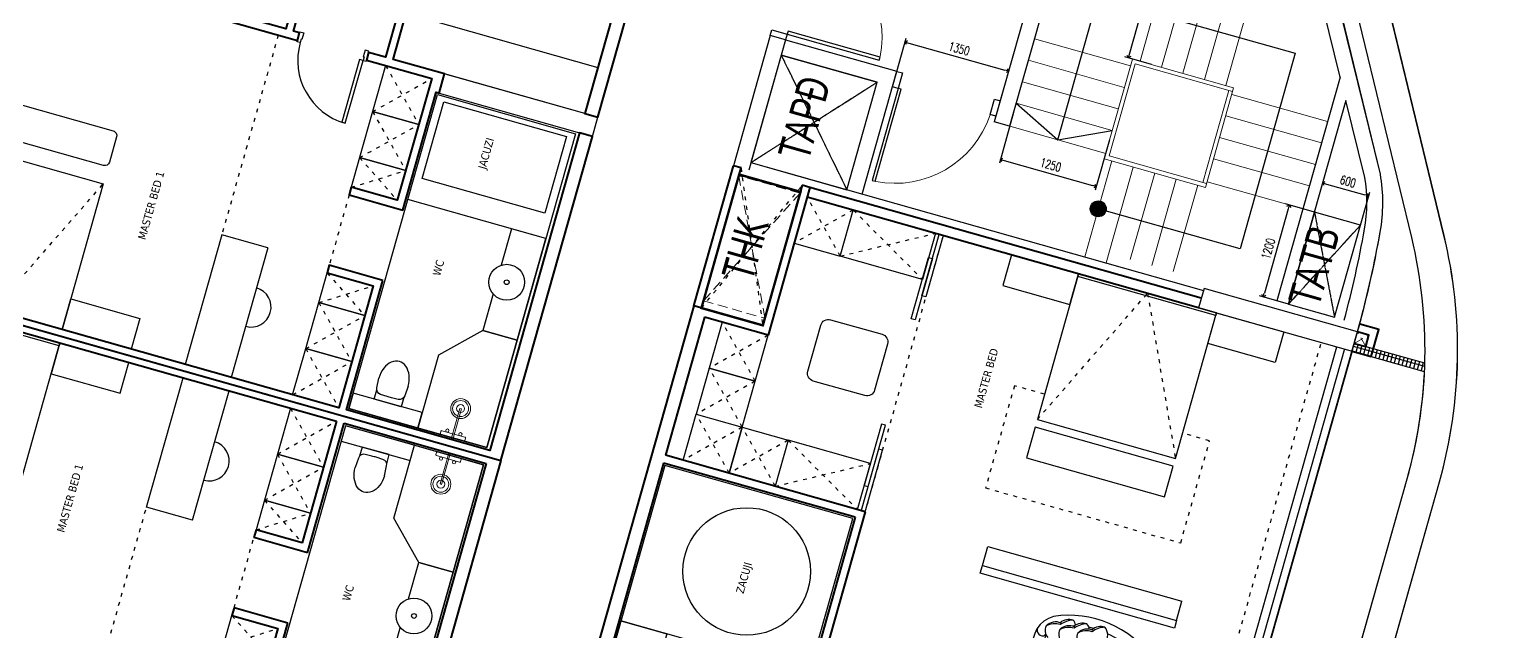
# Model space of a CAD drawing. Header units: millimetres. Extents: x -361681467 to 361175952, y -1292982 to 1550216.
# Drawn here: x -33614 to -15342, y 164505 to 172064 of the extents above; entities that cross this region are included whole.
import ezdxf
from ezdxf.enums import TextEntityAlignment as Align
from ezdxf.xclip import XClip

# ---------------------------------------------------------------- set-up
doc = ezdxf.new("R2010")
doc.units = ezdxf.units.MM
doc.header["$MEASUREMENT"] = 0
doc.header["$XCLIPFRAME"] = 0
for name, pattern in [('ACAD_ISO03W100', [30, 12, -18]), ('HIDDEN', [0.375, 0.25, -0.125]), ('Xref_ST_MBDV Cot vach 30.7.2022$0$HIDDEN', [0.375, 0.25, -0.125])]:
    doc.linetypes.add(name, pattern=pattern)
for name, color, linetype in [('1VinaPVC-Text', 9, 'Continuous'), ('A-_FURN----_E-_N', 251, 'Continuous'), ('A-_SANIEQPT_E-_N', 251, 'Continuous'), ('A-CORE-OTLN', 160, 'Continuous'), ('A-FLOR-STRS', 1, 'Continuous'), ('A-FLOR-STRS-ARROW', 8, 'Continuous'), ('A-WALL-PATT', 251, 'Continuous'), ('IDEA - dim', 251, 'Continuous'), ('KT-Net manh', 139, 'Continuous'), ('KT-Tuong', 1, 'Continuous'), ('Xref_NT1+NT2_MBDV Cot vach_220729$0$ccu12-Thay', 7, 'Continuous'), ('Xref_NT1+NT2_MBDV Cot vach_220729$0$KT-Text', 7, 'Continuous'), ('Xref_ST_MBDV Cot vach 30.7.2022$0$KT-Khuat', 9, 'Xref_ST_MBDV Cot vach 30.7.2022$0$HIDDEN'), ('Xref_ST_MBDV Cot vach 30.7.2022$0$KT-Thay', 7, 'Continuous')]:
    doc.layers.add(name, color=color, linetype=linetype)
for name, color, linetype, lineweight in [('A-DOOR', 1, 'Continuous', 9), ('A-NoiThat', 39, 'Continuous', 13), ('KT-lomo nuoc', 3, 'HIDDEN', 5), ('KT-Net cat', 1, 'Continuous', 40), ('SPE-MEP-HVAC', 140, 'Continuous', 0)]:
    doc.layers.add(name, color=color, linetype=linetype, lineweight=lineweight)
doc.layers.add('DO DIEN TICH SAN', color=40, linetype='Continuous', plot=False)
doc.styles.add('Tahoma', font='tahoma.ttf')
doc.styles.add('Xref_NT1+NT2_MBDV Cot vach_220729$0$Arial', font='arial.ttf', dxfattribs={"width": 0.7})
doc.styles.add('Xref_NT1+NT2_MBDV Cot vach_220729$0$xref.N.Cot vach tang N2$0$DIM', font='vnsimli.shx', dxfattribs={"width": 0.7})
doc.dimstyles.new('Xref_NT1+NT2_MBDV Cot vach_220729$0$xref.N.Cot vach tang N2$0$CCU 1-100 A1', dxfattribs={"dimscale": 100, "dimtxt": 2.2, "dimasz": 1, "dimexe": 1, "dimexo": 0, "dimgap": 1, "dimtad": 1, "dimdec": 0, "dimdsep": 46, "dimtxsty": 'Xref_NT1+NT2_MBDV Cot vach_220729$0$xref.N.Cot vach tang N2$0$DIM', "dimblk1": 'Xref_NT1+NT2_MBDV Cot vach_220729$0$xref.N.Cot vach tang N2$0$_ARCHTICK', "dimblk2": 'Xref_NT1+NT2_MBDV Cot vach_220729$0$xref.N.Cot vach tang N2$0$_ARCHTICK', "dimsah": 1, "dimcen": 0, "dimdle": 1, "dimclrd": 256, "dimclre": 256, "dimclrt": 31, "dimadec": 0, "dimazin": 0, "dimtfac": 1, "dimtdec": 0, "dimtix": 1, "dimtmove": 2, "dimatfit": 3, "dimldrblk": 'Xref_NT1+NT2_MBDV Cot vach_220729$0$xref.N.Cot vach tang N2$0$_ARCHTICK', "dimfxl": 8, "dimtolj": 1, "dimarcsym": 0})

# ---------------------------------------------------------------- blocks, each defined once
blk = doc.blocks.new('D--1350')
at = {"color": 8}
blk.add_arc((12617674, 597360, 0), 1254, 168.7754, 251.6859, dxfattribs=at)
at = {"layer": 'A-FLOR-STRS', "elevation": 0}
for points in [[(12617611, 597323), (12616457, 597650), (12616446, 597611), (12617600, 597284)], [(12617824, 597340), (12617804, 597268), (12617611, 597323), (12617632, 597395)], [(12617476, 596113), (12617456, 596041), (12617263, 596096), (12617284, 596168)]]:
    blk.add_lwpolyline(points, close=True, dxfattribs=at)
blk = doc.blocks.new('Xref_NT1+NT2_MBDV Cot vach_220729$0$xref.N.Cot vach tang N2$0$_Open90')
at = {"color": 0, "linetype": 'ByBlock', "lineweight": -2}
for p, q in [((0, 0), (-1, 0)), ((-0.5, 0.5), (0, 0)), ((0, 0), (-0.5, -0.5))]:
    blk.add_line(p, q, dxfattribs=at)
blk = doc.blocks.new('*D180')
at = {"layer": 'Defpoints', "color": 5, "transparency": 16777216}
for p, q in [((-3468, -31378), (-3647, -32013)), ((-2265, -31718), (-2444, -32353)), ((-3585, -31978), (-2479, -32291))]:
    blk.add_line(p, q, dxfattribs=at)
at = {"layer": 'Defpoints', "color": 0, "transparency": 16777216}
for p in [(-3468, -31378, 0), (-2265, -31718, 0), (-2431, -32305)]:
    blk.add_point(p, dxfattribs=at)
at = {"layer": 'Defpoints', "color": 5, "transparency": 16777216, "xscale": 49.99999999999999, "yscale": 49.99999999999999, "zscale": 49.99999999999999}
for p, rotation in [((-3633, -31965), 164.2098186843112), ((-2431, -32305), 344.2098186843112)]:
    blk.add_blockref('Xref_NT1+NT2_MBDV Cot vach_220729$0$xref.N.Cot vach tang N2$0$_Open90', p, dxfattribs=dict(at, rotation=rotation))
at = {"layer": 'Defpoints', "color": 5, "transparency": 16777216, "insert": (-3003, -32034), "char_height": 110, "attachment_point": 5, "rotation": 344.2098, "style": 'Xref_NT1+NT2_MBDV Cot vach_220729$0$xref.N.Cot vach tang N2$0$DIM'}
blk.add_mtext('\\A1;1250', dxfattribs=at)
blk = doc.blocks.new('Xref_NT1+NT2_MBDV Cot vach_220729$0$xref.N.Cot vach tang N2$0$_ARCHTICK')
at = {"color": 0, "linetype": 'ByBlock', "const_width": 0.15}
blk.add_lwpolyline([(-0.5, -0.5), (0.5, 0.5)], dxfattribs=at)
blk = doc.blocks.new('*D181')
at = {"layer": 'Defpoints', "color": 5, "transparency": 16777216}
for p, q in [((-2013, -30645), (-1702, -29538)), ((-1399, -29571), (-1736, -29476)), ((-1738, -30774), (-2075, -30679))]:
    blk.add_line(p, q, dxfattribs=at)
at = {"layer": 'Defpoints', "color": 0, "transparency": 16777216}
for p in [(-1688, -29490), (-1399, -29571, 0), (-1738, -30774, 0)]:
    blk.add_point(p, dxfattribs=at)
at = {"layer": 'Defpoints', "color": 5, "transparency": 16777216, "xscale": 50.00000000000001, "yscale": 50.00000000000001, "zscale": 50.00000000000001}
for p, rotation in [((-1688, -29490), 74.27272489195731), ((-2027, -30693), 254.2727248919573)]:
    blk.add_blockref('Xref_NT1+NT2_MBDV Cot vach_220729$0$xref.N.Cot vach tang N2$0$_Open90', p, dxfattribs=dict(at, rotation=rotation))
at = {"layer": 'Defpoints', "color": 5, "transparency": 16777216, "insert": (-1959, -30063), "char_height": 110, "attachment_point": 5, "rotation": 74.2727, "style": 'Xref_NT1+NT2_MBDV Cot vach_220729$0$xref.N.Cot vach tang N2$0$DIM'}
blk.add_mtext('\\A1;1250', dxfattribs=at)
blk = doc.blocks.new('*D182')
at = {"layer": 'Defpoints', "color": 5, "transparency": 16777216}
for p, q in [((-4933, -30861), (-4816, -30445)), ((-4781, -30507), (-3578, -30846)), ((-3634, -31228), (-3516, -30812))]:
    blk.add_line(p, q, dxfattribs=at)
at = {"layer": 'Defpoints', "color": 0, "transparency": 16777216}
for p in [(-4933, -30861, 0), (-3530, -30860), (-3634, -31228, 0)]:
    blk.add_point(p, dxfattribs=at)
at = {"layer": 'Defpoints', "color": 5, "transparency": 16777216, "xscale": 50, "yscale": 50, "zscale": 50}
for p, rotation in [((-4829, -30493), 164.2424887571415), ((-3530, -30860), 344.2424887571415)]:
    blk.add_blockref('Xref_NT1+NT2_MBDV Cot vach_220729$0$xref.N.Cot vach tang N2$0$_Open90', p, dxfattribs=dict(at, rotation=rotation))
at = {"layer": 'Defpoints', "color": 5, "transparency": 16777216, "insert": (-4151, -30576), "char_height": 110, "attachment_point": 5, "rotation": 344.2425, "style": 'Xref_NT1+NT2_MBDV Cot vach_220729$0$xref.N.Cot vach tang N2$0$DIM'}
blk.add_mtext('\\A1;1350', dxfattribs=at)
blk = doc.blocks.new('*D183')
at = {"layer": 'Defpoints', "color": 5, "transparency": 16777216}
for p, q in [((306, -32625), (422, -32213)), ((457, -32275), (938, -32411)), ((883, -32789), (1000, -32376))]:
    blk.add_line(p, q, dxfattribs=at)
at = {"layer": 'Defpoints', "color": 0, "transparency": 16777216}
for p in [(986, -32424), (306, -32625, 0), (883, -32789, 0)]:
    blk.add_point(p, dxfattribs=at)
at = {"layer": 'Defpoints', "color": 5, "transparency": 16777216, "xscale": 50, "yscale": 50, "zscale": 50}
for p, rotation in [((409, -32261), 164.2213386614092), ((986, -32424), 344.2213386614092)]:
    blk.add_blockref('Xref_NT1+NT2_MBDV Cot vach_220729$0$xref.N.Cot vach tang N2$0$_Open90', p, dxfattribs=dict(at, rotation=rotation))
at = {"layer": 'Defpoints', "color": 5, "transparency": 16777216, "insert": (726, -32242), "char_height": 110, "attachment_point": 5, "rotation": 344.2213, "style": 'Xref_NT1+NT2_MBDV Cot vach_220729$0$xref.N.Cot vach tang N2$0$DIM'}
blk.add_mtext('\\A1;600', dxfattribs=at)
blk = doc.blocks.new('*D184')
at = {"layer": 'Defpoints', "color": 5, "transparency": 16777216}
for p, q in [((306, -32625), (-58, -32523)), ((-24, -32584), (-323, -33643)), ((-21, -33780), (-385, -33677))]:
    blk.add_line(p, q, dxfattribs=at)
at = {"layer": 'Defpoints', "color": 0, "transparency": 16777216}
for p in [(306, -32625), (-337, -33691), (-21, -33780)]:
    blk.add_point(p, dxfattribs=at)
at = {"layer": 'Defpoints', "color": 5, "transparency": 16777216, "xscale": 50, "yscale": 50, "zscale": 50}
for p, rotation in [((-10, -32536), 74.22122763655055), ((-337, -33691), 254.2212276365506)]:
    blk.add_blockref('Xref_NT1+NT2_MBDV Cot vach_220729$0$xref.N.Cot vach tang N2$0$_Open90', p, dxfattribs=dict(at, rotation=rotation))
at = {"layer": 'Defpoints', "color": 5, "transparency": 16777216, "insert": (-274, -33085), "char_height": 110, "attachment_point": 5, "rotation": 74.2212, "style": 'Xref_NT1+NT2_MBDV Cot vach_220729$0$xref.N.Cot vach tang N2$0$DIM'}
blk.add_mtext('\\A1;1200', dxfattribs=at)
blk = doc.blocks.new('220403_HDN_Penthouse Plan$0$sofa043')
at = {"color": 0}
for points in [[(-370, -119, 0.14773), (-501, -227, 0.213343), (-664, -305, 0.178662)], [(-319, -166, 0.116002), (-370, -119, 0.249542), (-512, -205, -9.61688)], [(-194, -103, 0.14773), (-325, -211, 0.213343), (-487, -289, 0.178662)], [(-140, -155, 0.125567), (-194, -103, 0.249542), (-336, -189, -9.61688)], [(-97, -151, 0.306663), (-260, -251, 0.30633), (-191, -379, -0.872847)], [(33, -65, 0.14773), (-98, -173, 0.213343), (-260, -251, 0.178662)], [(103, -243, 0.356772), (33, -65, 0.249542), (-109, -151, -9.61688)], [(401, -308, -0.356772), (489, -139, -0.249542), (621, -239, 9.61688)], [(-500, -205, 0.306663), (-664, -305, 0.30633), (-595, -433, -0.872847)], [(-324, -190, 0.306663), (-487, -289, 0.30633), (-419, -418, -0.872847)], [(108, -218, -0.165541), (160, -270, -0.425989), (-206, -435, -0.121523), (-220, -359, 7.115464)], [(398, -283, 0.165541), (342, -329, 0.425989), (688, -532, 0.121523), (710, -458, -7.115464)], [(609, -238, -0.306663), (761, -354, -0.30633), (680, -475, 0.872847)], [(-394, -486, -0.201081), (-609, -489, -0.121523), (-623, -413, 7.115464)], [(-174, -446, -0.24852), (-433, -473, -0.121523), (-447, -397, 7.115464)], [(303, -793, 0.282268), (-252, -764, 0.308297)]]:
    blk.add_lwpolyline(points, format="xyb", dxfattribs=at)
for centre, radius, start, end in [((0, -1267), 1267, 54.8371, 119.1922), ((-412, -448), 354, 125.7179, 296.7746), ((0, -1267), 1142, 94.6666, 97.7656), ((0, -1267), 1142, 68.5884, 85.2775), ((-685, -370), 70, 171.0832, 319.3433), ((495, -496), 354, 237.2547, 48.3114), ((-412, -448), 229, 167.8032, 173.7904), ((774, -446), 70, 214.686, 2.9461), ((495, -496), 229, 0.2389, 11.4549)]:
    blk.add_arc(centre, radius, start, end, dxfattribs=at)
blk = doc.blocks.new('43')
at = {"color": 2}
blk.add_lwpolyline([(0, 25975), (0, 26225), (-2000, 26225), (-2000, 25975)], close=True, dxfattribs=at)
at = {"layer": 'A-_FURN----_E-_N', "linetype": 'Continuous'}
blk.add_line((-5455, 20225), (-7905, 20225), dxfattribs=at)
at = {"layer": 'A-_FURN----_E-_N', "linetype": 'Continuous', "elevation": 0}
for points in [[(-6501, 25975), (-7101, 25975), (-7101, 25375), (-6501, 25375), (-6501, 25975)], [(-5430, 25660), (-5380, 25660), (-5380, 24860), (-5430, 24860)], [(-7101, 24175), (-7701, 24175), (-7701, 23575), (-7101, 23575), (-7101, 24175)], [(-7101, 23575), (-7701, 23575), (-7701, 22975), (-7101, 22975), (-7101, 23575)], [(-5430, 22688), (-5380, 22688), (-5380, 23488), (-5430, 23488)], [(-7101, 22375), (-7701, 22375), (-7701, 22975), (-7101, 22975), (-7101, 22375)], [(-6501, 22375), (-7101, 22375), (-7101, 22975), (-6501, 22975), (-6501, 22375)], [(-7905, 18800), (-7905, 20225), (-7305, 20225), (-7305, 18800)]]:
    blk.add_lwpolyline(points, close=True, dxfattribs=at)
at = {"layer": 'A-_FURN----_E-_N', "linetype": 'Continuous'}
for points in [[(-6501, 25975), (-5430, 25975), (-5430, 25375), (-6501, 25375), (-6501, 25975)], [(-5330, 25175), (-5380, 25175), (-5380, 25975), (-5330, 25975)], [(-5330, 23175), (-5380, 23175), (-5380, 22375), (-5330, 22375)], [(-6501, 22375), (-5430, 22375), (-5430, 22975), (-6501, 22975), (-6501, 22375)]]:
    blk.add_lwpolyline(points, close=True, dxfattribs=at)
blk.add_lwpolyline([(-5630, 24475), (-5630, 23875, -0.414206), (-5730, 23775), (-6401, 23775, -0.414211), (-6501, 23875), (-6501, 24475, -0.414223), (-6401, 24575), (-5730, 24575, -0.414214)], format="xyb", close=True, dxfattribs=at)
at = {"layer": 'A-_FURN----_E-_N', "linetype": 'Continuous', "elevation": 0}
blk.add_lwpolyline([(-5455, 20225), (-5455, 22250), (-7905, 22250), (-7905, 17400), (-5455, 17400), (-5455, 19425)], dxfattribs=at)
at = {"layer": 'A-_FURN----_E-_N', "linetype": 'Continuous'}
blk.add_circle((-6555, 21250), 800, dxfattribs=at)
at = {"layer": 'IDEA - dim'}
for p, q in [((-100, 25975), (-100, 19325)), ((0, 25975), (0, 19325)), ((-3730, 22375), (-1200, 22375)), ((-3730, 22125), (-3730, 22375)), ((-1200, 22125), (-1200, 22375)), ((-1200, 22125), (-1200, 22025))]:
    blk.add_line(p, q, dxfattribs=at)
for points in [[(-3565, 25975), (-4440, 25975), (-4440, 25575), (-3565, 25575)], [(-3565, 25975), (-1765, 25975), (-1765, 25939), (-3565, 25939)], [(-3565, 25975), (-3565, 24075), (-1765, 24075), (-1765, 25975)], [(-1765, 25975), (-890, 25975), (-890, 25575), (-1765, 25575)], [(-3565, 23975), (-3565, 23575), (-1765, 23575), (-1765, 23975)]]:
    blk.add_lwpolyline(points, close=True, dxfattribs=at)
for points in [[(0, 19325), (-200, 19325), (-200, 25975)], [(-1200, 22025), (-3730, 22025), (-3730, 22125), (-1200, 22125)]]:
    blk.add_lwpolyline(points, dxfattribs=at)
at = {"layer": 'KT-Net cat'}
for p, q in [((-8100, 24275, 0), (-8100, 26100)), ((-8000, 26100), (-8100, 26100)), ((-8000, 24275, 0), (-8000, 26100)), ((-7201, 26100), (-7201, 24275, 0)), ((-7101, 26100), (-7201, 26100)), ((-2000, 26100), (-7101, 26100)), ((-7101, 26100), (-7101, 24175, 0)), ((-8100, 24275, 0), (-8100, 10415)), ((-7201, 24275, 0), (-8100, 24275, 0)), ((-7930, 24175, 0), (-7930, 22375)), ((-7101, 24175, 0), (-7930, 24175, 0)), ((-5330, 22375), (-7930, 22375)), ((-5330, 22375), (-5330, 20225)), ((-7930, 22275), (-7930, 17375)), ((-5430, 22275), (-7930, 22275))]:
    blk.add_line(p, q, dxfattribs=at)
blk.add_lwpolyline([(-2000, 25975), (-7101, 25975)], dxfattribs=at)
at = {"layer": 'KT-Net cat', "elevation": 0}
blk.add_lwpolyline([(-5430, 22275), (-5430, 20225)], dxfattribs=at)
at = {"layer": 'KT-Net manh', "linetype": 'ACAD_ISO03W100', "ltscale": 4}
for p, q in [((-6501, 25975), (-7101, 25375)), ((-6501, 25375), (-7101, 25975)), ((-6501, 25975), (-5430, 25375)), ((-6501, 25375), (-5430, 25975)), ((-5330, 25975), (-5330, 22375)), ((-400, 19425), (-400, 25975)), ((-7101, 24175, 0), (-7701, 23575, 0)), ((-7101, 23575, 0), (-7701, 24175, 0)), ((-7101, 23575, 0), (-7701, 22975, 0)), ((-7101, 22975, 0), (-7701, 23575, 0)), ((-7101, 22375, 0), (-7701, 22975, 0)), ((-7101, 22975, 0), (-7701, 22375, 0)), ((-6501, 22375), (-7101, 22975)), ((-6501, 22975), (-7101, 22375)), ((-6501, 22375), (-5430, 22975)), ((-6501, 22975), (-5430, 22375))]:
    blk.add_line(p, q, dxfattribs=at)
at = {"layer": 'KT-Net manh', "linetype": 'ACAD_ISO03W100', "ltscale": 4, "elevation": 0}
for points in [[(-8000, 26100), (-7201, 24275)], [(-8000, 24275), (-7201, 26100)]]:
    blk.add_lwpolyline(points, dxfattribs=at)
at = {"layer": 'KT-Net manh', "linetype": 'ACAD_ISO03W100', "ltscale": 4}
for points in [[(-3565, 24075), (-2665, 25975), (-1765, 24075)], [(-3565, 24405), (-3957, 24405), (-3957, 23074), (-1414, 23074), (-1414, 24405), (-1765, 24405)]]:
    blk.add_lwpolyline(points, dxfattribs=at)
at = {"layer": 'IDEA - dim', "extrusion": (2.54651e-06, 3.19202e-07, 1), "rotation": 355.5709540048092}
blk.add_blockref('220403_HDN_Penthouse Plan$0$sofa043', (-2070, 21866, 0), dxfattribs=at)
at = {"layer": '1VinaPVC-Text', "style": 'Tahoma'}
for s, p in [('MASTER BED', (-4273, 24015)), ('ZACUJI', (-6517, 20964, 0))]:
    blk.add_text(s, height=100, rotation=90.0021, dxfattribs=at).set_placement(p)
blk = doc.blocks.new('220126_HDN_HBA typical plan$0$210902_YS plan 330pm ver13$0$TOTO-WC-CW822J')
at = {"color": 0}
blk.add_lwpolyline([(-177, -119), (-175, 0), (175, 0), (177, -119)], dxfattribs=at)
blk.add_lwpolyline([(-190, -270), (-183, -145, -0.39087), (-115, -78), (-28, -76, -0.013886), (28, -76), (115, -78, -0.39087), (183, -145), (190, -270)], format="xyb", dxfattribs=at)
blk.add_ellipse((0, -270), major_axis=(0, -270), ratio=0.703704, start_param=4.712389, end_param=7.853982, dxfattribs=at)
blk = doc.blocks.new('A$C2A980E36')
at = {"ltscale": 0.5}
blk.add_lwpolyline([(-10, 0), (10, 0), (10, 400), (-10, 400)], close=True, dxfattribs=at)
blk.add_lwpolyline([(160, 60), (160, 30, -0.414214), (150, 20), (-150, 20, -0.414214), (-160, 30), (-160, 60, -0.414214), (-150, 70), (150, 70, -0.414214)], format="xyb", close=True, dxfattribs=at)
for centre, radius in [((0, 400), 125), ((0, 400), 100), ((0, 400), 50), ((-85, 90), 20), ((85, 90), 20)]:
    blk.add_circle(centre, radius, dxfattribs=at)
blk = doc.blocks.new('46')
at = {"layer": 'A-_FURN----_E-_N', "linetype": 'Continuous'}
for p, q in [((-4120, -1772), (-4120, -85)), ((-3520, -1772), (-3520, -85)), ((-3520, -1772), (-4120, -1772))]:
    blk.add_line(p, q, dxfattribs=at)
for points in [[(-2720, -685), (-2120, -685), (-2120, -85), (-2720, -85), (-2720, -685)], [(-1995, -4200), (-195, -4200), (-195, -110), (-1995, -110)], [(-2720, -1285), (-2120, -1285), (-2120, -685), (-2720, -685), (-2720, -1285)], [(-2720, -1672), (-2120, -1672), (-2120, -1285), (-2720, -1285), (-2720, -1672)], [(-2720, -2788), (-2120, -2788), (-2120, -3175), (-2720, -3175), (-2720, -2788)]]:
    blk.add_lwpolyline(points, close=True, dxfattribs=at)
blk.add_arc((-3520, -1000), 250, 270, 90, dxfattribs=at)
at = {"layer": 'IDEA - dim', "elevation": 0}
for points in [[(-7525, -85), (-5725, -85), (-5725, -121), (-7525, -121)], [(-7525, -85), (-7525, -1985), (-5725, -1985), (-5725, -85)], [(-5725, -85), (-5725, -485), (-4825, -485), (-4825, -85)]]:
    blk.add_lwpolyline(points, close=True, dxfattribs=at)
at = {"layer": 'IDEA - dim'}
for points in [[(-1095, -110), (-1995, -110), (-1995, -310), (-1095, -310)], [(-1095, -110), (-195, -110), (-195, -1510), (-645, -1510), (-1095, -1060)]]:
    blk.add_lwpolyline(points, close=True, dxfattribs=at)
blk.add_lwpolyline([(-645, -1985), (-645, -1510), (-195, -1510), (-195, -2835), (-645, -2835), (-645, -2360)], dxfattribs=at)
for radius in [225, 30]:
    blk.add_circle((-520, -2172), radius, dxfattribs=at)
at = {"layer": 'KT-Net cat'}
for p, q in [((-9600, 0), (0, 0)), ((0, 0), (0, -4225)), ((-9600, -85), (-2120, -85)), ((-2120, -85), (-2120, -1672)), ((-2020, -85), (-170, -85)), ((-2020, -1772), (-2020, -85)), ((-170, -85), (-170, -4225)), ((-2120, -1672), (-2720, -1672)), ((-2720, -1672), (-2720, -1772)), ((-2020, -1772), (-2720, -1772))]:
    blk.add_line(p, q, dxfattribs=at)
for points in [[(-2020, -2688), (-2720, -2688), (-2720, -2788), (-2120, -2788), (-2120, -4375)], [(-2020, -4225), (-2020, -2688)]]:
    blk.add_lwpolyline(points, dxfattribs=at)
at = {"layer": 'KT-Net manh', "linetype": 'ACAD_ISO03W100', "ltscale": 4}
for p, q in [((-2720, -685), (-2120, -85)), ((-2720, -85), (-2120, -685)), ((-2720, -1285), (-2120, -685)), ((-2720, -685), (-2120, -1285)), ((-2720, -1672), (-2120, -1285)), ((-2720, -1285), (-2120, -1672)), ((-4120, -4375), (-4120, -1772)), ((-2720, -2688), (-2720, -1772)), ((-2720, -2788), (-2120, -3175)), ((-2720, -3175), (-2120, -2788))]:
    blk.add_line(p, q, dxfattribs=at)
at = {"layer": 'A-_SANIEQPT_E-_N', "extrusion": (0, 0, -1), "zscale": -1, "rotation": 359.9978847988413}
blk.add_blockref('220126_HDN_HBA typical plan$0$210902_YS plan 330pm ver13$0$TOTO-WC-CW822J', (1545, -310), dxfattribs=at)
at = {"layer": 'A-NoiThat', "extrusion": (0, 0, -1), "xscale": -1, "zscale": -1, "rotation": 180.0021152011514}
blk.add_blockref('A$C2A980E36', (645, -90), dxfattribs=at)
at = {"layer": '1VinaPVC-Text', "style": 'Tahoma'}
for s, p in [('MASTER BED 1', (-5024, -2365, 0)), ('WC', (-1343, -2219, 0))]:
    blk.add_text(s, height=100, rotation=90.0021, dxfattribs=at).set_placement(p)
blk = doc.blocks.new('d900n')
for points in [[(20, -50), (20, -40), (65, -40), (65, 0), (-65, 0), (-65, -50)], [(885, -40), (65, -40), (65, -85), (885, -85)], [(20, -850), (20, -860), (65, -860), (65, -900), (-65, -900), (-65, -850)]]:
    blk.add_lwpolyline(points, close=True)
blk.add_arc((65, -40), 820, 270, 0)
blk = doc.blocks.new('47')
at = {"color": 2, "elevation": 0}
blk.add_lwpolyline([(0, 4225), (0, 4475), (-2000, 4475), (-2000, 4225)], close=True, dxfattribs=at)
at = {"layer": 'A-_FURN----_E-_N', "linetype": 'Continuous'}
for p, q in [((-4139, 1772), (-4139, 85)), ((-3539, 1772), (-4139, 1772)), ((-3539, 1772), (-3539, 85))]:
    blk.add_line(p, q, dxfattribs=at)
at = {"layer": 'A-_FURN----_E-_N', "linetype": 'Continuous', "elevation": 0}
for points in [[(-2739, 3775), (-2139, 3775), (-2139, 4375), (-2739, 4375), (-2739, 3775)], [(-2014, 4200), (-214, 4200), (-214, 110), (-2014, 110)], [(-2739, 3175), (-2139, 3175), (-2139, 3775), (-2739, 3775), (-2739, 3175)], [(-2739, 2788), (-2139, 2788), (-2139, 3175), (-2739, 3175), (-2739, 2788)], [(-2739, 1672), (-2139, 1672), (-2139, 1285), (-2739, 1285), (-2739, 1672)], [(-2739, 1285), (-2139, 1285), (-2139, 685), (-2739, 685), (-2739, 1285)], [(-2739, 685), (-2139, 685), (-2139, 85), (-2739, 85), (-2739, 685)]]:
    blk.add_lwpolyline(points, close=True, dxfattribs=at)
at = {"layer": 'A-_FURN----_E-_N', "linetype": 'Continuous'}
blk.add_arc((-3539, 1000), 250, 270, 90, dxfattribs=at)
at = {"layer": 'IDEA - dim'}
blk.add_line((-214, 2835), (-2014, 2835), dxfattribs=at)
at = {"layer": 'IDEA - dim', "elevation": 0}
for points in [[(-170, 4475), (-2670, 4475), (-2670, 5075), (-170, 5075)], [(-1914, 4135), (-314, 4135), (-314, 3135), (-1914, 3135)], [(-7544, 85), (-7544, 1985), (-5744, 1985), (-5744, 85)], [(-1114, 110), (-214, 110), (-214, 1510), (-664, 1510), (-1114, 1060)], [(-5744, 85), (-5744, 485), (-4844, 485), (-4844, 85)], [(-1114, 310), (-2014, 310), (-2014, 110), (-1114, 110)]]:
    blk.add_lwpolyline(points, close=True, dxfattribs=at)
blk.add_lwpolyline([(-664, 1985), (-664, 1510), (-214, 1510), (-214, 2835), (-664, 2835), (-664, 2360)], dxfattribs=at)
blk.add_lwpolyline([(-7544, 2266), (-7544, 2596, -0.414203), (-7484, 2656), (-5804, 2656, -0.414224), (-5744, 2596), (-5744, 2266, -0.414203), (-5804, 2206), (-7484, 2206, -0.414224)], format="xyb", close=True, dxfattribs=at)
at = {"layer": 'IDEA - dim'}
for radius in [225, 30]:
    blk.add_circle((-539, 2172), radius, dxfattribs=at)
at = {"layer": 'KT-Net cat'}
blk.add_lwpolyline([(-170, 8590), (-170, 4475), (0, 4475), (0, 8690)], dxfattribs=at)
for points in [[(-5620, 7225), (-5520, 7225), (-5520, 7325), (-5720, 7325), (-5720, 4475), (-9000, 4475), (-9000, 4375), (-3889, 4375), (-3889, 4475), (-3970, 4475), (-3970, 8525), (-4170, 8525), (-4170, 8425), (-4070, 8425), (-4070, 7325), (-4720, 7325), (-4720, 7225), (-4070, 7225), (-4070, 4475), (-5620, 4475)], [(-2039, 1772), (-2739, 1772), (-2739, 1672), (-2139, 1672), (-2139, 85), (-9600, 85), (-9600, 0), (0, 0), (0, 4225), (-170, 4225), (-170, 85), (-2039, 85)]]:
    blk.add_lwpolyline(points, close=True, dxfattribs=at)
at = {"layer": 'KT-Net cat', "elevation": 0}
blk.add_lwpolyline([(-2000, 4475), (-2670, 4475), (-2670, 5075), (-2770, 5075), (-2770, 4475), (-2989, 4475), (-2989, 4375), (-2770, 4375), (-2139, 4375), (-2139, 2788), (-2739, 2788), (-2739, 2688), (-2039, 2688), (-2039, 4225), (-2000, 4225)], close=True, dxfattribs=at)
at = {"layer": 'KT-Net manh', "linetype": 'ACAD_ISO03W100', "ltscale": 4}
for p, q in [((-4139, 4375), (-4139, 1772)), ((-2739, 3775), (-2139, 4375)), ((-2739, 4375), (-2139, 3775)), ((-2739, 3175), (-2139, 3775)), ((-2739, 3775), (-2139, 3175)), ((-2739, 2788), (-2139, 3175)), ((-2739, 3175), (-2139, 2788)), ((-2739, 2688), (-2739, 1772)), ((-2739, 1672), (-2139, 1285)), ((-2739, 1285), (-2139, 1672)), ((-2739, 1285), (-2139, 685)), ((-2739, 685), (-2139, 1285)), ((-2739, 685), (-2139, 85)), ((-2739, 85), (-2139, 685))]:
    blk.add_line(p, q, dxfattribs=at)
at = {"layer": 'KT-Net manh', "linetype": 'ACAD_ISO03W100', "ltscale": 4, "elevation": 0}
blk.add_lwpolyline([(-7544, 1985), (-6644, 85), (-5744, 1985)], dxfattribs=at)
at = {"layer": 'A-_SANIEQPT_E-_N', "extrusion": (0, 0, -1), "xscale": -1, "zscale": -1, "rotation": 180.0021152011607}
blk.add_blockref('220126_HDN_HBA typical plan$0$210902_YS plan 330pm ver13$0$TOTO-WC-CW822J', (1564, 310), dxfattribs=at)
at = {"layer": 'A-NoiThat', "extrusion": (0, 0, -1), "zscale": -1, "rotation": 359.9978847988505}
blk.add_blockref('A$C2A980E36', (664, 90), dxfattribs=at)
at = {"layer": 'IDEA - dim', "rotation": 270.0021152011787}
blk.add_blockref('d900n', (-2989, 4425), dxfattribs=at)
at = {"layer": '1VinaPVC-Text', "style": 'Tahoma'}
for s, p in [('JACUZI', (-1178, 3457, 0)), ('MASTER BED 1', (-5043, 1445, 0)), ('WC', (-1363, 2013, 0))]:
    blk.add_text(s, height=100, rotation=89.9979, dxfattribs=at).set_placement(p)
blk = doc.blocks.new('Louvre')
for p, q in [((-390, 976, 0), (-295, 1009, 0)), ((-374, 929, 0), (-279, 961, 0)), ((-357, 881, 0), (-263, 914, 0)), ((-341, 834, 0), (-246, 867, 0)), ((-325, 787, 0), (-230, 820, 0)), ((-308, 740, 0), (-214, 772, 0)), ((-292, 692, 0), (-197, 725, 0)), ((-276, 645, 0), (-181, 678, 0)), ((-260, 598, 0), (-165, 631, 0)), ((-243, 551, 0), (-148, 583, 0)), ((-227, 503, 0), (-132, 536, 0)), ((-211, 456, 0), (-116, 489, 0)), ((-194, 409, 0), (-99, 442, 0)), ((-178, 362, 0), (-83, 394, 0)), ((-162, 314, 0), (-67, 347, 0)), ((-145, 267, 0), (-50, 300, 0)), ((-129, 220, 0), (-34, 253, 0)), ((-113, 172, 0), (-18, 205, 0)), ((-96, 125, 0), (-1, 158, 0)), ((-80, 78, 0), (15, 111, 0)), ((-64, 31, 0), (31, 63, 0)), ((-47, -17, 0), (48, 16, 0))]:
    blk.add_line(p, q)
at = {"elevation": 0}
blk.add_lwpolyline([(48, 16), (-311, 1056), (-406, 1023), (-47, -17)], close=True, dxfattribs=at)
blk = doc.blocks.new('*U209')
at = {"layer": 'KT-lomo nuoc', "ltscale": 500}
for p, q in [((67, -134), (-134, -67)), ((-67, -201), (0, 0))]:
    blk.add_line(p, q, dxfattribs=at)
blk.add_lwpolyline([(67, -134), (-67, -201), (-134, -67), (0, 0)], close=True, dxfattribs=at)
blk = doc.blocks.new('CTN TB 38')
at = {"layer": 'KT-Net cat', "elevation": 0}
for points in [[(-5690, -20136), (-5450, -20204), (-5355, -19867), (-5594, -19799)], [(-5663, -20040), (-5519, -20080), (-5478, -19936), (-5621, -19896)]]:
    blk.add_lwpolyline(points, dxfattribs=at)
at = {"layer": 'KT-lomo nuoc', "linetype": 'HIDDEN', "xscale": -0.9999999999999999, "rotation": 10.89765347559021}
blk.add_blockref('*U209', (-5622, -19895, 0), dxfattribs=at)
blk = doc.blocks.new('*U298')
at = {"linetype": 'HIDDEN', "ltscale": 500}
for p, q in [((1400, -1250), (0, 0)), ((1400, 0), (0, -1250))]:
    blk.add_line(p, q, dxfattribs=at)
blk.add_lwpolyline([(1400, 0), (1400, -1250), (0, -1250), (0, 0)], close=True, dxfattribs=at)
blk = doc.blocks.new('*U294')
at = {"linetype": 'HIDDEN', "ltscale": 500}
for p, q in [((1630, -800), (0, 0)), ((1630, 0), (0, -800))]:
    blk.add_line(p, q, dxfattribs=at)
blk.add_lwpolyline([(1630, 0), (1630, -800), (0, -800), (0, 0)], close=True, dxfattribs=at)
blk = doc.blocks.new('*U295')
at = {"linetype": 'HIDDEN', "ltscale": 500}
for p, q in [((1200, -600), (0, 0)), ((1200, 0), (0, -600))]:
    blk.add_line(p, q, dxfattribs=at)
blk.add_lwpolyline([(1200, 0), (1200, -600), (0, -600), (0, 0)], close=True, dxfattribs=at)
blk = doc.blocks.new('A$C16B9592A')
at = {"layer": 'SPE-MEP-HVAC', "linetype": 'HIDDEN', "ltscale": 1000, "xscale": -1, "rotation": 254.2212213649985}
for name, p in [('*U298', (54738, 33548, 0)), ('*U294', (53711, 31936, 0)), ('*U295', (60856, 31949, 0))]:
    blk.add_blockref(name, p, dxfattribs=at)
blk = doc.blocks.new('A$C300D0CFC')
at = {"layer": 'A-WALL-PATT', "transparency": 33554618}
h = blk.add_hatch(color=256, dxfattribs=at)
h.dxf.hatch_style = 1
edge = h.paths.add_edge_path()
edge.add_arc((-2406.2, -32584.9), 100, 0, 360)
at = {"layer": 'A-CORE-OTLN'}
for p, q in [((-2533.7, -17034.3, 0), (737.8, -30544.7, 0)), ((-3036.2, -29109.2), (-3710.4, -31495.1)), ((-2843.7, -29163.5), (-3517.9, -31549.4)), ((-6521.9, -30412.3, 0), (-6983.6, -32046.4)), ((-6329.4, -30466.7, 0), (-6791.2, -32100.8)), ((-6329, -30465.1, 0), (-4933.6, -30859.4, 0)), ((-6383.4, -30657.6, 0), (-5180.5, -30997.5, 0)), ((-5368.7, -32399.3, 0), (-4933.6, -30859.4, 0)), ((-5561.1, -32344.7, 0), (-5180.5, -30997.5, 0)), ((-3517.9, -31549.4, 0), (-3710.4, -31495.1, 0))]:
    blk.add_line(p, q, dxfattribs=at)
at = {"layer": 'A-CORE-OTLN', "extrusion": (-1.34554e-06, -1.62929e-06, 1)}
for p, q in [((-3656.2, -31303.2, 0), (-3657.7, -31308.7, 0)), ((-6764.1, -32005, 0), (-1086.6, -33609.3, 0))]:
    blk.add_line(p, q, dxfattribs=at)
at = {"layer": 'A-CORE-OTLN', "elevation": 0}
for points in [[(628.1, -30932.7), (420.6, -30085.9)], [(738.4, -30542.5), (737.8, -30544.7)], [(628.1, -30932.7), (-165, -33739.4)], [(-20.6, -33780.2), (702.1, -31222.7)]]:
    blk.add_lwpolyline(points, dxfattribs=at)
for points in [[(871.6, -34032.4, 0.022333), (1130.4, -32876.3, 0.0868938), (1132.2, -32149.5), (641.8, -30148.5)], [(678.6, -33980, 0.022333), (933.5, -32841.4, 0.0859995), (936.2, -32190.2), (700.5, -31228.2)]]:
    blk.add_lwpolyline(points, format="xyb", dxfattribs=at)
at = {"layer": 'A-CORE-OTLN', "extrusion": (-1.34554e-06, -1.62929e-06, 1), "elevation": 0.1}
blk.add_lwpolyline([(-6383.4, -30657.6), (-6764.1, -32005), (-5561.1, -32344.7), (-5180.5, -30997.5)], close=True, dxfattribs=at)
at = {"layer": 'A-DOOR', "extrusion": (-1.34554e-06, -1.62929e-06, 1)}
for p, q in [((-1544, -29531.7, 0), (-1882.5, -30733.7, 0)), ((-1274.5, -29607.6, 0), (-1613, -30809.6, 0)), ((-1005, -29683.5, 0), (-1343.5, -30885.5, 0)), ((-735.5, -29759.4, 0), (-1074, -30961.4, 0)), ((-465.9, -29835.3, 0), (-804.4, -31037.3, 0)), ((-3206.2, -30452.9, 0), (-2003.2, -30792.8, 0)), ((-3282.3, -30722.3, 0), (-2079.3, -31062.3, 0)), ((-1978.8, -30706.6, 0), (-2332.1, -31956.8, 0)), ((-1944.3, -30768.3, 0), (-2270.4, -31922.3, 0)), ((-1978.8, -30706.6, 0), (-708.5, -31065.6, 0)), ((-1944.3, -30768.3, 0), (-721.7, -31112.5, 0)), ((-3358.4, -30991.8, 0), (-2155.4, -31331.7, 0)), ((-3434.6, -31261.2, 0), (-2231.6, -31601.2, 0)), ((-3516.1, -31549.9, 0), (-2313.2, -31889.9, 0)), ((-2332.1, -31956.8, 0), (-1061.7, -32315.8, 0)), ((-2270.4, -31922.3, 0), (-1048.1, -32267.7, 0))]:
    blk.add_line(p, q, dxfattribs=at)
at = {"layer": 'A-DOOR', "extrusion": (2.93853e-07, -2.09254e-06, 1)}
for p, q in [((-770.2, -31100, 0), (-1096.3, -32254.1, 0)), ((-708.5, -31065.6, 0), (-1061.7, -32315.8, 0))]:
    blk.add_line(p, q, dxfattribs=at)
at = {"layer": 'A-DOOR', "extrusion": (2.97615e-07, -2.09201e-06, 1)}
for p, q in [((471.1, -31488.4, 0), (-732.5, -31150.7, 0)), ((395.4, -31758, 0), (-808.2, -31420.3, 0)), ((319.8, -32027.6, 0), (-883.8, -31689.9, 0)), ((244.1, -32297.2, 0), (-959.5, -31959.4, 0)), ((163.1, -32586, 0), (-1040.5, -32248.3, 0))]:
    blk.add_line(p, q, dxfattribs=at)
at = {"layer": 'A-DOOR', "extrusion": (-2.93853e-07, 2.09254e-06, 1)}
for p, q in [((-2576.5, -33185.6, 0), (-2235.8, -31984.1, 0)), ((-2307.1, -33261.9, 0), (-1966.5, -32060.5, 0)), ((-2004.1, -33219.7, 0), (-1697.1, -32136.9, 0)), ((-1734.6, -33295.8, 0), (-1427.7, -32213.3, 0)), ((-1465.2, -33372, 0), (-1158.3, -32289.7, 0))]:
    blk.add_line(p, q, dxfattribs=at)
at = {"layer": 'A-FLOR-STRS-ARROW'}
for p, q in [((-3434.6, -31261.2, 0), (-2914.7, -31719.9, 0)), ((-2914.7, -31719.9, 0), (-2231.6, -31601.2, 0))]:
    blk.add_line(p, q, dxfattribs=at)
at = {"layer": 'A-FLOR-STRS-ARROW', "elevation": 0}
blk.add_lwpolyline([(-2914.6, -31719.7), (-2412, -29935.7), (62, -30632.7), (-628.1, -33087.3), (-2406.2, -32584.9)], dxfattribs=at)
at = {"layer": 'A-FLOR-STRS-ARROW'}
blk.add_circle((-2406.2, -32584.9, 0), 100, dxfattribs=at)
at = {"layer": 'Xref_ST_MBDV Cot vach 30.7.2022$0$KT-Khuat', "linetype": 'Xref_ST_MBDV Cot vach 30.7.2022$0$HIDDEN', "ltscale": 5, "extrusion": (-1.34554e-06, -1.62929e-06, 1)}
for p, q in [((-6383.4, -30657.6, 0), (-5561.1, -32344.7, 0)), ((-6764.1, -32005, 0), (-5180.5, -30997.5, 0))]:
    blk.add_line(p, q, dxfattribs=at)
at = {"layer": 'Xref_ST_MBDV Cot vach 30.7.2022$0$KT-Khuat', "linetype": 'Xref_ST_MBDV Cot vach 30.7.2022$0$HIDDEN', "ltscale": 5}
for p, q in [((305.7, -32625.4, 0), (556.8, -33943.3, 0)), ((-20.6, -33780.2, 0), (883.1, -32788.5, 0))]:
    blk.add_line(p, q, dxfattribs=at)
at = {"layer": 'Xref_ST_MBDV Cot vach 30.7.2022$0$KT-Thay', "elevation": 0}
blk.add_lwpolyline([(556.8, -33943.3), (883.1, -32788.5), (305.7, -32625.4), (-20.6, -33780.2)], close=True, dxfattribs=at)
at = {"layer": 'A-DOOR'}
for p, rotation in [((12611302.2, 566927.9, 0), 179.9999999993667), ((592406.1, -12648685.1, 0), 90)]:
    blk.add_blockref('D--1350', p, dxfattribs=dict(at, rotation=rotation))
at = {"layer": 'Defpoints', "color": 5}
for p1, p2, distance, picture, middle in [((-1738, -30774.1, 0), (-1399.2, -29570.9, 0), 300.1, '*D181', (-1958.6, -30062.7, 0)), ((-4933, -30861.3, 0), (-3633.7, -31228, 0), 382.4, '*D182', (-4151, -30575.6, 0)), ((-3467.5, -31378.3, 0), (-2264.7, -31718.4, 0), -609.6, '*D180', (-3003.4, -32033.9, 0)), ((305.7, -32625.4, 0), (883.1, -32788.5, 0), 378.5, '*D183', (725.9, -32241.6)), ((305.7, -32625.4), (-20.6, -33780.2), -328.3, '*D184', (-274.4, -33085))]:
    dim = blk.add_aligned_dim(p1=p1, p2=p2, distance=distance, dimstyle='Xref_NT1+NT2_MBDV Cot vach_220729$0$xref.N.Cot vach tang N2$0$CCU 1-100 A1', override={"dimscale": 50, "dimblk1": 'Xref_NT1+NT2_MBDV Cot vach_220729$0$xref.N.Cot vach tang N2$0$_Open90', "dimblk2": 'Xref_NT1+NT2_MBDV Cot vach_220729$0$xref.N.Cot vach tang N2$0$_Open90', "dimclrd": 5, "dimclre": 5, "dimclrt": 5, "dimlwd": 65535, "dimlwe": 65535}, dxfattribs=at)
    dim.commit()
    dim.dimension.update_dxf_attribs({"geometry": picture, "text_midpoint": middle})

msp = doc.modelspace()

# ---------------------------------------------------------------- linework, layer by layer
at = {"color": 6, "const_width": 30, "elevation": 0}
msp.add_lwpolyline([(-23938.4, 170023.4), (-24411.6, 168348.7), (-25181.4, 168566.2), (-24708.3, 170240.9)], close=True, dxfattribs=at)
at = {"layer": 'DO DIEN TICH SAN', "elevation": 0}
msp.add_lwpolyline([(-28968.6, 121697.9), (-16329.8, 166425.6, 0.0598796), (-16109.1, 167830.9), (-17004.3, 168083.8), (-16925.4, 168362.9, 0.021715), (-16667.4, 169519.1, 0.087095), (-16665.6, 170245.9), (-18695.7, 178605.9), (-21498.7, 190181.4), (-21874.6, 191733.8), (-21987.2, 192120.9), (-21798.4, 192191.8, 0.6911473), (-31592.3, 192214.4), (-44738.6, 145697.4, 0.1897824)], format="xyb", dxfattribs=at)
at = {"layer": 'Xref_NT1+NT2_MBDV Cot vach_220729$0$ccu12-Thay'}
for p, q in [((-15867.2, 169474.2, 0), (-21355.3, 192138.9, 0)), ((-16272.9, 169449, 0), (-21740.3, 192028, 0)), ((-16272.6, 169448.9, 0), (-21740, 192028, 0)), ((-16272.6, 169448.9, 0), (-21740, 192027.9, 0)), ((-28968.8, 121698, 0), (-16330.1, 166425.7, 0)), ((-28968.6, 121697.9, 0), (-16329.8, 166425.6, 0)), ((-28968.6, 121698, 0), (-16329.8, 166425.6, 0)), ((-28583.6, 121589.2, 0), (-15925.6, 166385, 0))]:
    msp.add_line(p, q, dxfattribs=at)
at = {"layer": 'Xref_NT1+NT2_MBDV Cot vach_220729$0$ccu12-Thay', "elevation": 0}
for points in [[(-30026.9, 121997.7), (-16959.4, 168242.6, 0.0246876), (-16667.4, 169519.1, 0.0868938), (-16665.6, 170245.9), (-17155.9, 172247), (-21874, 191731.5, 0.771545), (-30539.3, 191895.6), (-44373.6, 142943.9)], [(-15925.9, 166385.1, 0.1289486), (-15867.5, 169474.3)], [(-15925.6, 166385, 0.1289486), (-15867.2, 169474.3)]]:
    msp.add_lwpolyline(points, format="xyb", dxfattribs=at)
for points in [[(-15867.5, 169474.3), (-21355.6, 192139)], [(-15867.2, 169474.3), (-21355.3, 192138.9)], [(-28583.9, 121589.3), (-15925.9, 166385.1)], [(-28583.6, 121589.2), (-15925.6, 166385)]]:
    msp.add_lwpolyline(points, dxfattribs=at)
at = {"layer": 'Xref_NT1+NT2_MBDV Cot vach_220729$0$ccu12-Thay'}
for centre, radius in [((-22065.5, 168046.4, 0), 5960), ((-22065.2, 168046.3, 0), 5960), ((-22065.2, 168046.3, 0), 5960), ((-21786.1, 168041, 0), 6090)]:
    msp.add_arc(centre, radius, 344.22123, 13.61189, dxfattribs=at)

# ---------------------------------------------------------------- block references
at = {"rotation": 344.2212255667963}
for name, p in [('47', (-27696.3, 166652.8, 0)), ('46', (-27696.3, 166653, 0))]:
    msp.add_blockref(name, p, dxfattribs=at)
msp.add_blockref('CTN TB 38', (-11330.6, 188162.6, 0))
at = {"color": 3, "rotation": 344.2212255667963}
msp.add_blockref('43', (-24083.9, 143030.6, 0), dxfattribs=at)
at = {"layer": 'KT-Net manh'}
msp.add_blockref('A$C300D0CFC', (-17797.8, 202395.4, 0), dxfattribs=at)
ref = msp.add_blockref('Louvre', (-17006.6, 168075, -0.2), dxfattribs=dict(at, rotation=235.174087613768))
XClip(ref).set_block_clipping_path([(-69.9329595592, -24.5795258988), (-368.194335574, 839.3251226084), (-246.499068832, 913.7959831099), (60.2216251757, 20.59681277)])
at = {"layer": 'KT-Tuong'}
msp.add_blockref('A$C16B9592A', (-78096.8, 136502.9, 0), dxfattribs=at)

# ---------------------------------------------------------------- texts
at = {"layer": 'Xref_NT1+NT2_MBDV Cot vach_220729$0$KT-Text', "extrusion": (-2.27976e-08, -7.84266e-08, 1), "style": 'Xref_NT1+NT2_MBDV Cot vach_220729$0$Arial', "width": 0.7}
for s, p in [('TAPĐ', (-23699.1, 170895.3, 0)), ('THK', (-24440.7, 169255.9, 0)), ('TATB', (-17304.1, 169039.4, 0))]:
    msp.add_text(s, height=400, rotation=74.22123, dxfattribs=at).set_placement(p, align=Align.CENTER)

doc.saveas('drawing.dxf')
